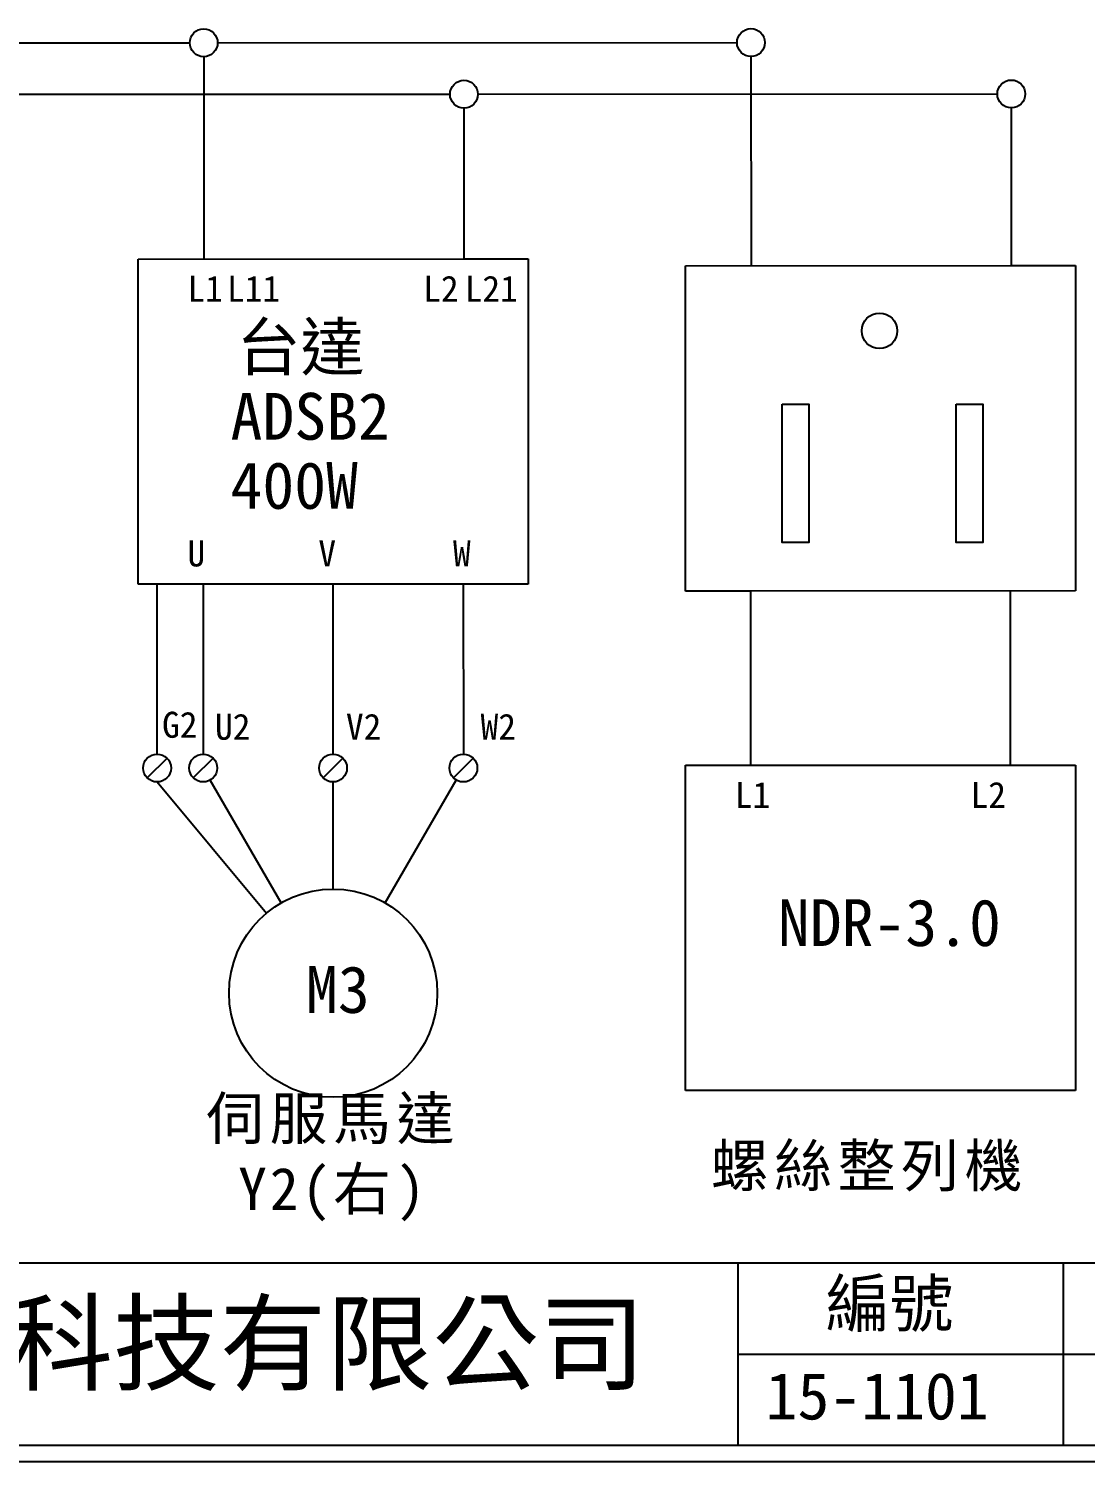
# Model space of a CAD drawing. Extents: x 10 to 297, y 3 to 207.
# Drawn here: x 91.2 to 172.4, y 3 to 113.1 of the extents above; entities that cross this region are included whole.
import ezdxf

# ---------------------------------------------------------------- set-up
doc = ezdxf.new("R2010")
doc.units = 0
doc.layers.get('0').update_dxf_attribs({"linetype": 'CONTINUOUS'})
doc.layers.add('圖框層', color=7, linetype='CONTINUOUS')
doc.layers.add('標尺寸層', color=3, linetype='CONTINUOUS')
doc.styles.add('STSL', font='kaiu.ttf')
doc.styles.add('標楷體', font='kaiu.ttf')

msp = doc.modelspace()

# ---------------------------------------------------------------- linework, layer by layer
for p, q in [((124.62, 70.43), (124.63, 57.36)), ((101.85, 57.05), (100.33, 55.53)), ((105.39, 57.05), (103.87, 55.53)), ((115.37, 57.04), (113.86, 55.53)), ((125.39, 57.05), (123.87, 55.53)), ((110.62, 45.92), (105.16, 55.36)), ((118.62, 45.92), (124.08, 55.37))]:
    msp.add_line(p, q)
for centre, radius in [((104.67, 112.04), 1.07), ((146.73, 112.06), 1.07), ((124.67, 108.09), 1.07), ((166.74, 108.11), 1.07), ((101.09, 56.29), 1.07), ((104.63, 56.29), 1.07), ((114.61, 56.29), 1.07), ((124.63, 56.29), 1.07), ((114.62, 38.99), 8)]:
    msp.add_circle(centre, radius)
at = {"layer": '圖框層', "color": 7}
for p, q in [((11.25, 18.25), (295.75, 18.25)), ((145.75, 4.25), (145.75, 18.25)), ((170.75, 4.25), (170.75, 18.25)), ((145.75, 11.25), (295.75, 11.25)), ((11.25, 4.25), (295.75, 4.25)), ((10, 3), (297, 3))]:
    msp.add_line(p, q, dxfattribs=at)
at = {"layer": '標尺寸層', "color": 7}
for p, q in [((65.3, 112.05), (103.6, 112.04)), ((105.74, 112.04), (145.66, 112.06)), ((104.67, 110.97), (104.67, 95.42)), ((146.73, 110.99), (146.74, 94.9)), ((85.3, 108.08), (123.6, 108.09)), ((125.74, 108.09), (165.66, 108.11)), ((124.67, 107.02), (124.67, 95.43)), ((166.74, 107.04), (166.74, 94.91)), ((99.62, 95.42), (124.61, 95.43)), ((99.62, 70.42), (99.62, 95.42)), ((124.61, 95.43), (129.61, 95.43)), ((129.61, 95.43), (129.61, 70.43)), ((141.69, 94.9), (166.68, 94.91)), ((141.69, 69.9), (141.69, 94.9)), ((166.68, 94.91), (171.68, 94.91)), ((171.68, 94.91), (171.68, 69.91)), ((104.62, 70.42), (99.62, 70.42)), ((101.09, 57.36), (101.09, 70.42)), ((129.61, 70.43), (104.62, 70.42)), ((104.62, 70.42), (104.63, 57.36)), ((114.61, 57.36), (114.61, 70.43)), ((146.69, 69.9), (141.69, 69.9)), ((171.68, 69.91), (146.69, 69.9)), ((146.69, 69.9), (146.69, 56.51)), ((166.68, 56.51), (166.68, 69.91)), ((141.69, 31.51), (141.69, 56.51)), ((141.69, 56.51), (166.68, 56.51)), ((166.68, 56.51), (171.68, 56.51)), ((171.68, 56.51), (171.68, 31.51)), ((101.09, 55.22), (109.49, 45.13)), ((114.62, 46.99), (114.61, 55.22)), ((146.69, 31.51), (141.69, 31.51)), ((171.68, 31.51), (146.69, 31.51))]:
    msp.add_line(p, q, dxfattribs=at)
for points in [[(149.13, 84.27), (151.17, 84.27), (151.17, 73.63), (149.13, 73.63)], [(162.5, 84.27), (164.54, 84.27), (164.54, 73.63), (162.5, 73.63)]]:
    msp.add_lwpolyline(points, close=True, dxfattribs=at)
msp.add_circle((156.61, 89.9), 1.36, dxfattribs=at)

# ---------------------------------------------------------------- texts
at = {"color": 0, "char_height": 3.25, "width": 24.1454, "attachment_point": 2, "style": '標楷體'}
for s, insert in [('{\\T1.1;伺服馬達Y2(右)}', (114.62, 30.99)), ('{\\T1.1;螺絲整列機}', (155.84, 27.36))]:
    msp.add_mtext(s, dxfattribs=dict(at, insert=insert))
at = {"layer": '圖框層', "color": 4, "style": 'STSL'}
for s, height, p in [('L1', 2, (103.42, 92.14)), ('L11', 2, (106.46, 92.14)), ('L2', 2, (121.54, 92.14)), ('L21', 2, (124.73, 92.14)), ('台達', 3.6, (107.2, 86.86)), ('ADSB2', 3.6, (106.73, 81.53)), ('400W', 3.6, (106.73, 76.22)), ('U', 2, (103.42, 71.79)), ('V', 2, (113.48, 71.79)), ('W', 2, (123.83, 71.79)), ('G2', 2, (101.47, 58.62)), ('U2', 2, (105.54, 58.47)), ('V2', 2, (115.6, 58.47)), ('W2', 2, (125.95, 58.47)), ('L1', 2, (145.49, 53.23)), ('L2', 2, (163.61, 53.23)), ('NDR-3.0', 3.6, (148.8, 42.61)), ('M3', 3.6, (112.53, 37.47)), ('編號', 3.6, (152.47, 13.34)), ('泓陞自動化科技有限公司', 6, (48.6, 9.08)), ('15-1101', 3.6, (147.86, 6.22))]:
    msp.add_text(s, height=height, dxfattribs=at).set_placement(p)

doc.saveas('drawing.dxf')
